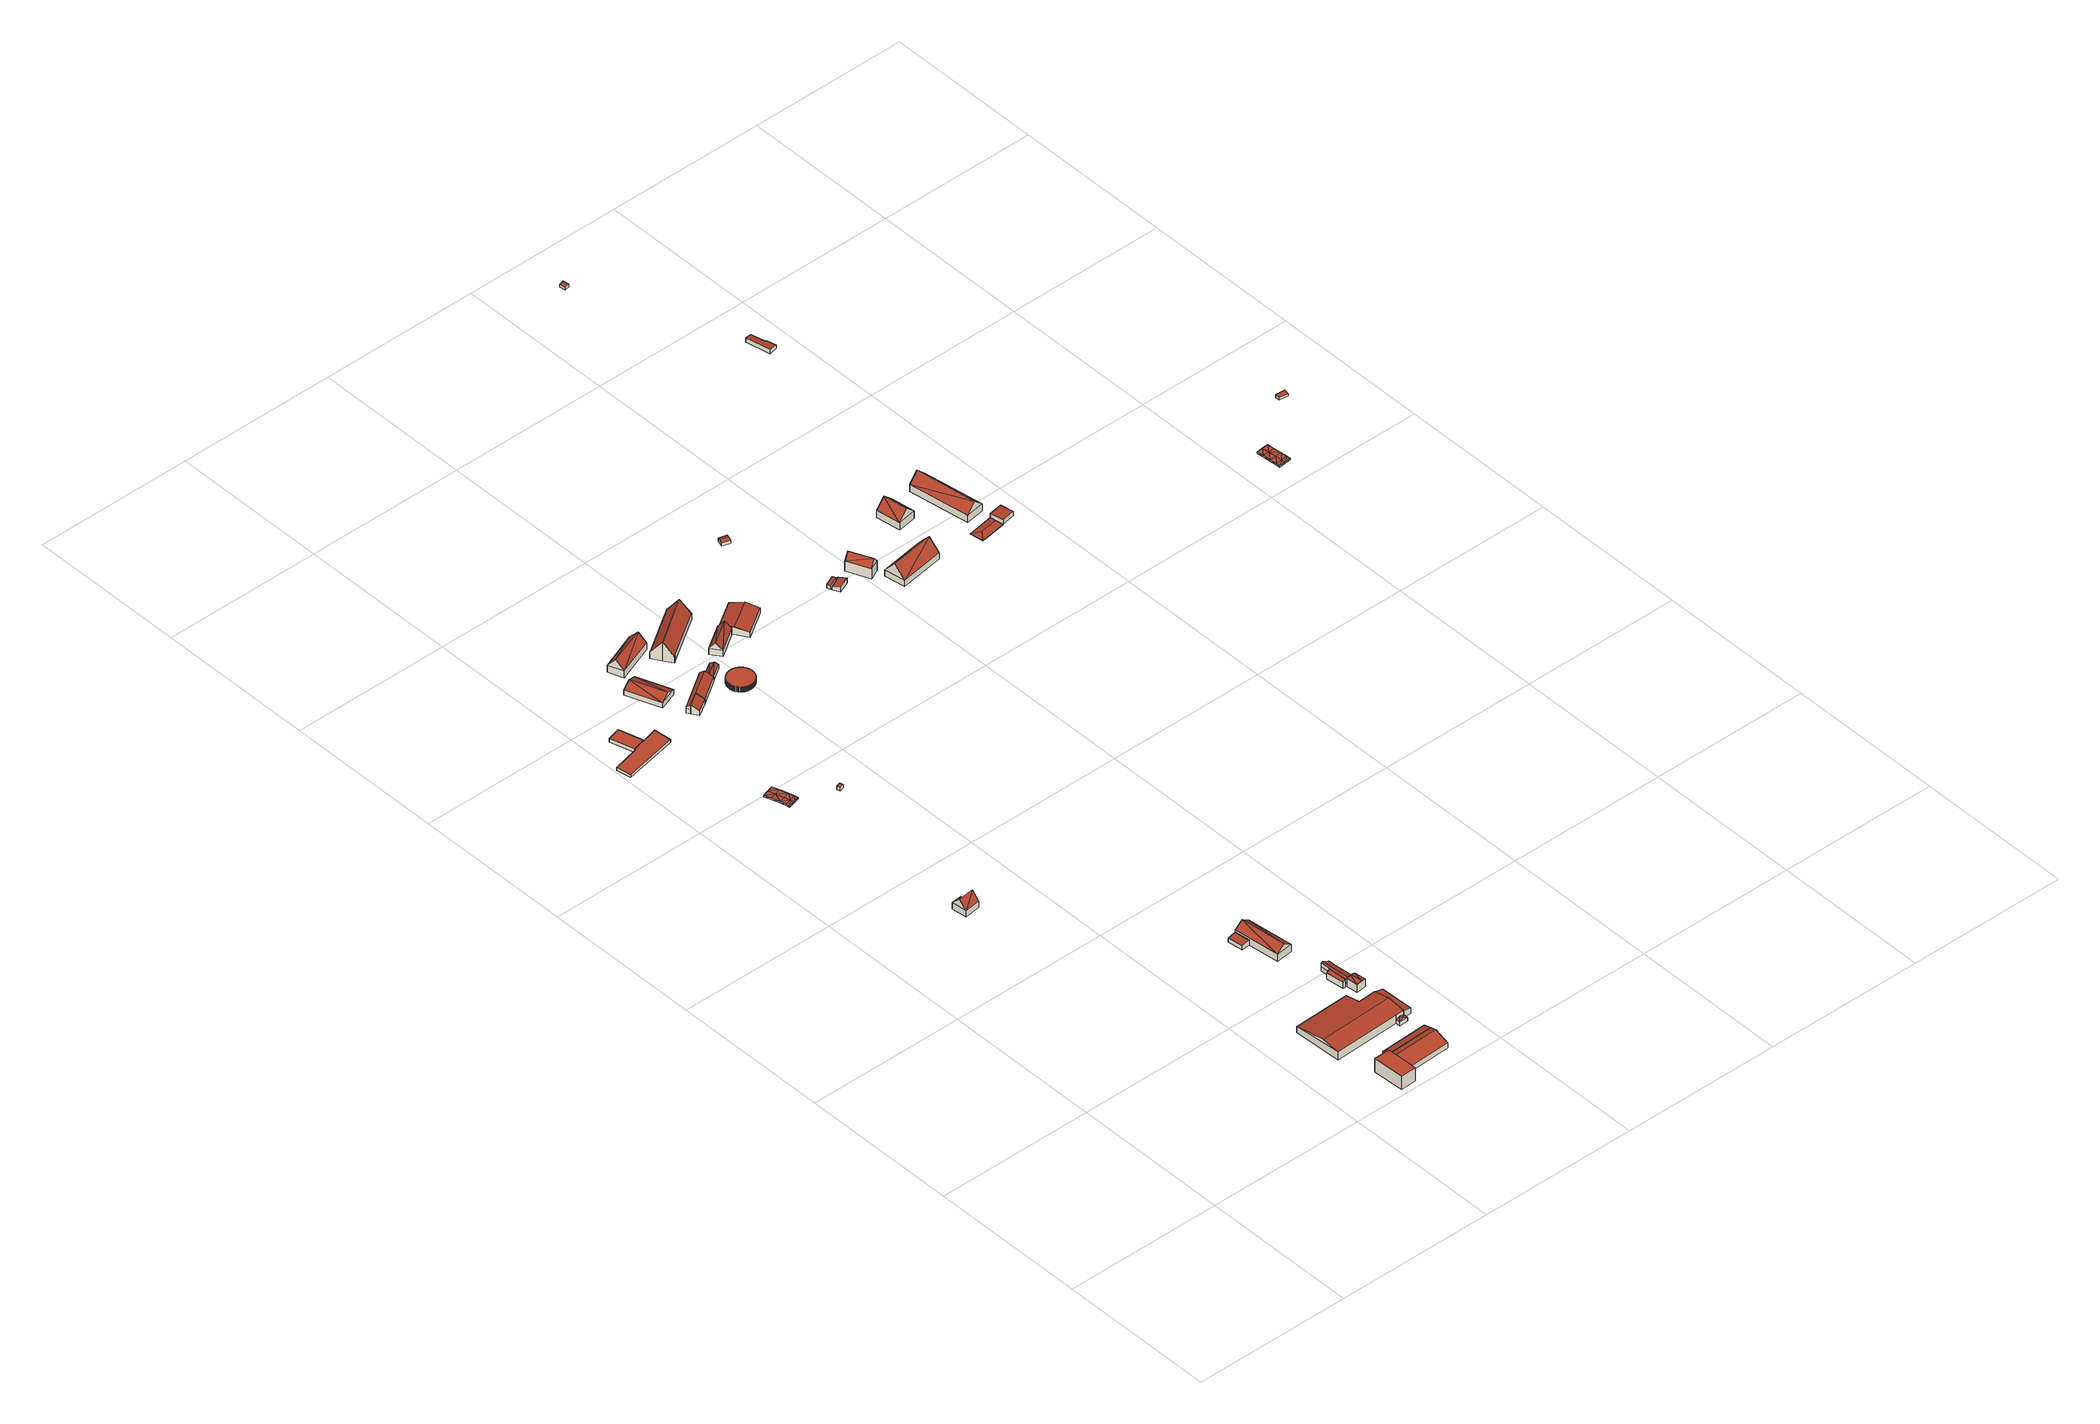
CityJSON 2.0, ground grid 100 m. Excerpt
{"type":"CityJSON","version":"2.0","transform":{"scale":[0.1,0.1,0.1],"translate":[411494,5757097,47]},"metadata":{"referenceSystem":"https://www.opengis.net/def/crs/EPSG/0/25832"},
"CityObjects":{
"building1":{"type":"Building","attributes":{"Gemeindeschluessel":"05515000","Geometrietyp2DReferenz":"3000","function":"31001_1000","roofType":"5000","measuredHeight":9.53},"address":[{"country":"Germany","locality":"Münster","thoroughfareNumber":"40","thoroughfareName":"Alter Mühlenweg"}],"geometry":[{"type":"Solid","lod":"2","boundaries":[[[[0,1,2,3]],[[4,5,1,0]],[[6,7,5,4]],[[8,9,7,6]],[[10,11,9,8]],[[3,2,11,10]],[[12,13,10]],[[12,10,8]],[[12,8,6]],[[6,4,12]],[[13,12,0]],[[0,3,13]],[[10,13,3]],[[0,12,4]],[[1,5,7,9,11,2]]]],"semantics":{"surfaces":[{"type":"WallSurface"},{"type":"RoofSurface"},{"type":"GroundSurface"}],"values":[[0,0,0,0,0,0,1,1,1,1,1,1,0,0,2]]}}]},
"building2":{"type":"Building","attributes":{"Gemeindeschluessel":"05515000","Geometrietyp2DReferenz":"3000","function":"51003_1201","roofType":"9999","measuredHeight":9},"geometry":[{"type":"Solid","lod":"2","boundaries":[[[[14,15,16,17,18]],[[16,19,20,17]],[[15,21,19,16]],[[14,22,21,15]],[[18,23,22,14]],[[17,20,23,18]],[[19,21,22,23,20]]]],"semantics":{"surfaces":[{"type":"RoofSurface"},{"type":"WallSurface"},{"type":"GroundSurface"}],"values":[[0,1,1,1,1,1,2]]}}]},
"building3":{"type":"Building","attributes":{"Gemeindeschluessel":"05515000","Geometrietyp2DReferenz":"3000","function":"51003_1201"},"children":["building3-1","building3-2"]},
"building3-1":{"type":"BuildingPart","attributes":{"roofType":"1000","measuredHeight":1.8},"parents":["building3"],"geometry":[{"type":"Solid","lod":"2","boundaries":[[[[24,25,26,27]],[[28,29,25,24]],[[30,31,29,28]],[[32,33,34,35]],[[36,37,33,32]],[[27,26,37,36]],[[32,35,30,28,24,27,36]],[[25,29,31,34,33,37,26]],[[31,30,35,34]]]],"semantics":{"surfaces":[{"type":"WallSurface"},{"type":"RoofSurface"},{"type":"GroundSurface"},{"type":"ClosureSurface"}],"values":[[0,0,0,0,0,0,1,2,3]]}}]},
"building3-2":{"type":"BuildingPart","attributes":{"roofType":"1000","measuredHeight":2.35},"parents":["building3"],"geometry":[{"type":"Solid","lod":"2","boundaries":[[[[38,39,31,30,40]],[[41,42,39,38]],[[43,35,34,42,41]],[[38,40,43,41]],[[31,39,42,34]],[[35,43,40,30]],[[31,34,35,30]]]],"semantics":{"surfaces":[{"type":"WallSurface"},{"type":"RoofSurface"},{"type":"GroundSurface"},{"type":"ClosureSurface"}],"values":[[0,0,0,1,2,0,3]]}}]},
"building4":{"type":"Building","attributes":{"Gemeindeschluessel":"05515000","Geometrietyp2DReferenz":"3000","function":"31001_2700","roofType":"3100","measuredHeight":7.14},"geometry":[{"type":"Solid","lod":"2","boundaries":[[[[44,45,46,47]],[[48,49,45,44]],[[50,51,49,48]],[[47,46,51,50]],[[44,52,48]],[[50,53,47]],[[47,53,52,44]],[[48,52,53,50]],[[45,49,51,46]]]],"semantics":{"surfaces":[{"type":"WallSurface"},{"type":"RoofSurface"},{"type":"GroundSurface"}],"values":[[0,0,0,0,0,0,1,1,2]]}}]},
"building5":{"type":"Building","attributes":{"Gemeindeschluessel":"05515000","Geometrietyp2DReferenz":"3000","function":"31001_2700","roofType":"5000","measuredHeight":7.37},"geometry":[{"type":"Solid","lod":"2","boundaries":[[[[54,55,56,57]],[[58,59,55,54]],[[60,61,59,58]],[[62,63,61,60]],[[64,65,63,62]],[[66,67,65,64]],[[57,56,67,66]],[[66,68,69,54,57]],[[64,62,60,58,69,68]],[[54,69,58]],[[64,68,66]],[[55,59,61,63,65,67,56]]]],"semantics":{"surfaces":[{"type":"WallSurface"},{"type":"RoofSurface"},{"type":"GroundSurface"}],"values":[[0,0,0,0,0,0,0,1,1,0,0,2]]}}]},
"building6":{"type":"Building","attributes":{"Gemeindeschluessel":"05515000","Geometrietyp2DReferenz":"3000","function":"51009_1610","roofType":"2100","measuredHeight":6.02},"geometry":[{"type":"Solid","lod":"2","boundaries":[[[[70,71,72,47]],[[73,74,71,70]],[[44,75,74,73]],[[47,72,75,44]],[[73,70,47,44]],[[71,74,75,72]]]],"semantics":{"surfaces":[{"type":"WallSurface"},{"type":"RoofSurface"},{"type":"GroundSurface"}],"values":[[0,0,0,0,1,2]]}}]},
"building7":{"type":"Building","attributes":{"Geometrietyp2DReferenz":"2000","Gemeindeschluessel":"05515000","function":"53001_1800","roofType":"9999","measuredHeight":1},"geometry":[{"type":"Solid","lod":"2","boundaries":[[[[76,77,78]],[[77,79,78]],[[80,81,76]],[[81,77,76]],[[82,83,80]],[[83,81,80]],[[84,85,82]],[[85,83,82]],[[86,87,84]],[[87,85,84]],[[88,89,86]],[[89,87,86]],[[90,91,88]],[[91,89,88]],[[92,93,90]],[[93,91,90]],[[94,95,92]],[[95,93,92]],[[96,97,94]],[[97,95,94]],[[98,99,96]],[[99,97,96]],[[78,79,98]],[[79,99,98]],[[100,79,81]],[[81,79,77]],[[101,100,83]],[[83,100,81]],[[102,101,83]],[[85,102,83]],[[89,102,85]],[[89,85,87]],[[97,99,100]],[[100,99,79]],[[95,97,100]],[[95,100,101]],[[93,95,102]],[[102,95,101]],[[91,93,102]],[[91,102,89]],[[103,80,78]],[[80,76,78]],[[104,82,103]],[[82,80,103]],[[105,82,104]],[[84,82,105]],[[88,84,105]],[[88,86,84]],[[96,103,98]],[[103,78,98]],[[94,103,96]],[[94,104,103]],[[92,105,94]],[[105,104,94]],[[90,105,92]],[[90,88,105]]]],"semantics":{"surfaces":[{"type":"WallSurface"},{"type":"GroundSurface"},{"type":"RoofSurface"}],"values":[[0,0,0,0,0,0,0,0,0,0,0,0,0,0,0,0,0,0,0,0,0,0,0,0,1,1,1,1,1,1,1,1,1,1,1,1,1,1,1,1,2,2,2,2,2,2,2,2,2,2,2,2,2,2,2,2]]}}]},
"building8":{"type":"Building","attributes":{"Gemeindeschluessel":"05515000","Geometrietyp2DReferenz":"3000","function":"31001_2700","roofType":"3100","measuredHeight":3.6},"geometry":[{"type":"Solid","lod":"2","boundaries":[[[[106,107,108,109]],[[110,111,107,106]],[[112,113,111,110]],[[109,108,113,112]],[[106,114,110]],[[112,115,109]],[[114,106,109]],[[109,115,114]],[[110,114,115]],[[115,112,110]],[[107,111,113,108]]]],"semantics":{"surfaces":[{"type":"WallSurface"},{"type":"RoofSurface"},{"type":"GroundSurface"}],"values":[[0,0,0,0,0,0,1,1,1,1,2]]}}]},
"building9":{"type":"Building","attributes":{"Gemeindeschluessel":"05515000","Geometrietyp2DReferenz":"3000","function":"51009_1610","roofType":"2100","measuredHeight":4.89},"geometry":[{"type":"Solid","lod":"2","boundaries":[[[[116,117,118,119]],[[120,121,117,116]],[[122,123,121,120]],[[119,118,123,122]],[[120,116,119,122]],[[117,121,123,118]]]],"semantics":{"surfaces":[{"type":"WallSurface"},{"type":"RoofSurface"},{"type":"GroundSurface"}],"values":[[0,0,0,0,1,2]]}}]},
"building10":{"type":"Building","attributes":{"Gemeindeschluessel":"05515000","Geometrietyp2DReferenz":"3000","function":"31001_2500","roofType":"1000","measuredHeight":2.4},"address":[{"country":"Germany","locality":"Münster","thoroughfareNumber":"37a","thoroughfareName":"Alter Mühlenweg"}],"geometry":[{"type":"Solid","lod":"2","boundaries":[[[[124,125,126,127]],[[128,129,125,124]],[[130,131,129,128]],[[127,126,131,130]],[[128,124,127,130]],[[125,129,131,126]]]],"semantics":{"surfaces":[{"type":"WallSurface"},{"type":"RoofSurface"},{"type":"GroundSurface"}],"values":[[0,0,0,0,1,2]]}}]},
"building11":{"type":"Building","attributes":{"Gemeindeschluessel":"05515000","Geometrietyp2DReferenz":"3000","function":"51009_1610","roofType":"2100","measuredHeight":3.45},"geometry":[{"type":"Solid","lod":"2","boundaries":[[[[132,133,134,135]],[[136,137,133,132]],[[138,139,137,136]],[[135,134,139,138]],[[136,132,135,138]],[[133,137,139,134]]]],"semantics":{"surfaces":[{"type":"WallSurface"},{"type":"RoofSurface"},{"type":"GroundSurface"}],"values":[[0,0,0,0,1,2]]}}]},
"building12":{"type":"Building","attributes":{"Gemeindeschluessel":"05515000","Geometrietyp2DReferenz":"3000","function":"31001_2700"},"children":["building12-1","building12-2","building12-3"]},
"building12-1":{"type":"BuildingPart","attributes":{"roofType":"3100","measuredHeight":5.74},"parents":["building12"],"geometry":[{"type":"Solid","lod":"2","boundaries":[[[[140,141,142,143]],[[144,145,146,147]],[[148,149,145,144]],[[150,151,149,148]],[[152,153,151,150]],[[154,155,152,156,157,158]],[[159,160,161,154,158,162,163]],[[163,162,144,147]],[[162,158,157,148,144]],[[164,161,143]],[[161,160,165,140,143]],[[157,156,150,148]],[[156,152,150]],[[141,146,145,149,151,153,142]],[[141,140,147,146]],[[153,152,143,142]],[[161,164,155,154]],[[164,143,152,155]],[[165,160,159]],[[165,159,163,147,140]]]],"semantics":{"surfaces":[{"type":"WallSurface"},{"type":"RoofSurface"},{"type":"GroundSurface"},{"type":"ClosureSurface"}],"values":[[0,0,0,0,0,1,1,0,0,0,0,0,0,2,3,3,0,3,0,3]]}}]},
"building12-2":{"type":"BuildingPart","attributes":{"roofType":"3100","measuredHeight":6.2},"parents":["building12"],"geometry":[{"type":"Solid","lod":"2","boundaries":[[[[164,143,142,166,167]],[[168,169,153,152,170]],[[167,166,169,168]],[[155,164,171,170]],[[168,172,167]],[[167,172,171]],[[171,164,167]],[[172,168,170]],[[170,171,172]],[[142,153,169,166]],[[155,170,152]],[[153,142,143,152]],[[143,164,155,152]]]],"semantics":{"surfaces":[{"type":"WallSurface"},{"type":"RoofSurface"},{"type":"GroundSurface"},{"type":"ClosureSurface"}],"values":[[0,0,0,0,0,1,1,1,1,2,0,3,3]]}}]},
"building12-3":{"type":"BuildingPart","attributes":{"roofType":"2100","measuredHeight":5.33},"parents":["building12"],"geometry":[{"type":"Solid","lod":"2","boundaries":[[[[173,174,141,140,165]],[[175,176,174,173]],[[163,147,146,176,175]],[[173,165,159,163,175]],[[141,174,176,146]],[[141,146,147,140]],[[140,147,163,159,165]]]],"semantics":{"surfaces":[{"type":"WallSurface"},{"type":"RoofSurface"},{"type":"GroundSurface"},{"type":"ClosureSurface"}],"values":[[0,0,0,1,2,3,3]]}}]},
"building13":{"type":"Building","attributes":{"Gemeindeschluessel":"05515000","Geometrietyp2DReferenz":"3000","function":"31001_1000","roofType":"3100","measuredHeight":8.59},"address":[{"country":"Germany","locality":"Münster","thoroughfareNumber":"41","thoroughfareName":"Alter Mühlenweg"}],"geometry":[{"type":"Solid","lod":"2","boundaries":[[[[177,178,179,180]],[[181,182,178,177]],[[183,184,182,181]],[[180,179,184,183]],[[177,185,181]],[[183,186,180]],[[180,186,185]],[[185,177,180]],[[186,183,181]],[[181,185,186]],[[178,182,184,179]]]],"semantics":{"surfaces":[{"type":"WallSurface"},{"type":"RoofSurface"},{"type":"GroundSurface"}],"values":[[0,0,0,0,0,0,1,1,1,1,2]]}}]},
"building14":{"type":"Building","attributes":{"Gemeindeschluessel":"05515000","Geometrietyp2DReferenz":"3000","function":"31001_2700","roofType":"3100","measuredHeight":6.11},"geometry":[{"type":"Solid","lod":"2","boundaries":[[[[187,188,189,190]],[[191,192,188,187]],[[193,194,192,191]],[[190,189,194,193]],[[187,195,191]],[[193,196,190]],[[190,196,195]],[[195,187,190]],[[196,193,191]],[[191,195,196]],[[188,192,194,189]]]],"semantics":{"surfaces":[{"type":"WallSurface"},{"type":"RoofSurface"},{"type":"GroundSurface"}],"values":[[0,0,0,0,0,0,1,1,1,1,2]]}}]},
"building15":{"type":"Building","attributes":{"Gemeindeschluessel":"05515000","Geometrietyp2DReferenz":"3000","function":"31001_2700","roofType":"2100","measuredHeight":5.94},"geometry":[{"type":"Solid","lod":"2","boundaries":[[[[197,198,199,200]],[[201,202,198,197]],[[203,204,202,201]],[[200,199,204,203]],[[201,197,200,203]],[[198,202,204,199]]]],"semantics":{"surfaces":[{"type":"WallSurface"},{"type":"RoofSurface"},{"type":"GroundSurface"}],"values":[[0,0,0,0,1,2]]}}]},
"building16":{"type":"Building","attributes":{"Gemeindeschluessel":"05515000","Geometrietyp2DReferenz":"3000","function":"51009_1610","roofType":"5000","measuredHeight":5.81},"geometry":[{"type":"Solid","lod":"2","boundaries":[[[[205,206,207,208]],[[209,210,206,205]],[[197,198,210,209]],[[211,199,198,197]],[[212,204,199,211]],[[213,214,204,212]],[[208,207,214,213]],[[215,216,197,209]],[[217,218,219,220,216,215,221]],[[216,220,211,197]],[[220,219,212,211]],[[219,218,213,212]],[[217,221,205,208]],[[221,215,209,205]],[[218,217,208,213]],[[206,210,198,199,204,214,207]]]],"semantics":{"surfaces":[{"type":"WallSurface"},{"type":"RoofSurface"},{"type":"GroundSurface"}],"values":[[0,0,0,0,0,0,0,1,1,0,0,0,0,0,0,2]]}}]},
"building17":{"type":"Building","attributes":{"Gemeindeschluessel":"05515000","Geometrietyp2DReferenz":"3000","function":"31001_2700","roofType":"3100","measuredHeight":10.07},"geometry":[{"type":"Solid","lod":"2","boundaries":[[[[222,223,224,225]],[[226,227,223,222]],[[228,229,227,226]],[[225,224,229,228]],[[222,230,226]],[[228,231,225]],[[231,230,222]],[[222,225,231]],[[230,231,228]],[[228,226,230]],[[223,227,229,224]]]],"semantics":{"surfaces":[{"type":"WallSurface"},{"type":"RoofSurface"},{"type":"GroundSurface"}],"values":[[0,0,0,0,0,0,1,1,1,1,2]]}}]},
"building18":{"type":"Building","attributes":{"Gemeindeschluessel":"05515000","Geometrietyp2DReferenz":"3000","function":"31001_2700","roofType":"3100","measuredHeight":3.99},"geometry":[{"type":"Solid","lod":"2","boundaries":[[[[232,233,234,235]],[[236,237,233,232]],[[238,239,237,236]],[[235,234,239,238]],[[232,240,236]],[[238,241,235]],[[241,240,232]],[[232,235,241]],[[238,236,240]],[[240,241,238]],[[233,237,239,234]]]],"semantics":{"surfaces":[{"type":"WallSurface"},{"type":"RoofSurface"},{"type":"GroundSurface"}],"values":[[0,0,0,0,0,0,1,1,1,1,2]]}}]},
"building19":{"type":"Building","attributes":{"Gemeindeschluessel":"05515000","Geometrietyp2DReferenz":"3000","function":"51003_1201","roofType":"1000","measuredHeight":3.35},"geometry":[{"type":"Solid","lod":"2","boundaries":[[[[242,243,244,245]],[[246,247,243,242]],[[248,249,247,246]],[[250,251,249,248]],[[252,253,251,250]],[[254,255,253,252]],[[256,257,255,254]],[[258,259,257,256]],[[260,261,259,258]],[[262,263,261,260]],[[264,265,263,262]],[[266,267,265,264]],[[268,269,267,266]],[[270,271,269,268]],[[272,273,271,270]],[[274,275,273,272]],[[276,277,275,274]],[[278,279,277,276]],[[280,281,279,278]],[[282,283,281,280]],[[284,285,283,282]],[[286,287,285,284]],[[288,289,287,286]],[[290,291,289,288]],[[292,293,291,290]],[[294,295,293,292]],[[296,297,295,294]],[[298,299,297,296]],[[300,301,299,298]],[[302,303,301,300]],[[304,305,303,302]],[[306,307,305,304]],[[308,309,307,306]],[[310,311,309,308]],[[312,313,311,310]],[[314,315,313,312]],[[316,317,315,314]],[[318,319,317,316]],[[320,321,319,318]],[[322,323,321,320]],[[324,325,323,322]],[[326,327,325,324]],[[328,329,327,326]],[[330,331,329,328]],[[332,333,331,330]],[[334,335,333,332]],[[336,337,335,334]],[[338,339,337,336]],[[340,341,339,338]],[[342,343,341,340]],[[344,345,343,342]],[[346,347,345,344]],[[348,349,347,346]],[[350,351,349,348]],[[352,353,351,350]],[[354,355,353,352]],[[356,357,355,354]],[[358,359,357,356]],[[360,361,359,358]],[[362,363,361,360]],[[364,365,363,362]],[[366,367,365,364]],[[368,369,367,366]],[[370,371,369,368]],[[372,373,371,370]],[[374,375,373,372]],[[376,377,375,374]],[[378,379,377,376]],[[380,381,379,378]],[[382,383,381,380]],[[384,385,383,382]],[[386,387,385,384]],[[388,389,387,386]],[[390,391,389,388]],[[392,393,391,390]],[[394,395,393,392]],[[396,397,395,394]],[[398,399,397,396]],[[400,401,399,398]],[[402,403,401,400]],[[404,405,403,402]],[[406,407,405,404]],[[408,409,407,406]],[[410,411,409,408]],[[412,413,411,410]],[[414,415,413,412]],[[416,417,415,414]],[[418,419,417,416]],[[420,421,419,418]],[[245,244,421,420]],[[418,416,414,412,410,408,406,404,402,400,398,396,394,392,390,388,386,384,382,380,378,376,374,372,370,368,366,364,362,360,358,356,354,352,350,348,346,344,342,340,338,336,334,332,330,328,326,324,322,320,318,316,314,312,310,308,306,304,302,300,298,296,294,292,290,288,286,284,282,280,278,276,274,272,270,268,266,264,262,260,258,256,254,252,250,248,246,242,245,420]],[[243,247,249,251,253,255,257,259,261,263,265,267,269,271,273,275,277,279,281,283,285,287,289,291,293,295,297,299,301,303,305,307,309,311,313,315,317,319,321,323,325,327,329,331,333,335,337,339,341,343,345,347,349,351,353,355,357,359,361,363,365,367,369,371,373,375,377,379,381,383,385,387,389,391,393,395,397,399,401,403,405,407,409,411,413,415,417,419,421,244]]]],"semantics":{"surfaces":[{"type":"WallSurface"},{"type":"RoofSurface"},{"type":"GroundSurface"}],"values":[[0,0,0,0,0,0,0,0,0,0,0,0,0,0,0,0,0,0,0,0,0,0,0,0,0,0,0,0,0,0,0,0,0,0,0,0,0,0,0,0,0,0,0,0,0,0,0,0,0,0,0,0,0,0,0,0,0,0,0,0,0,0,0,0,0,0,0,0,0,0,0,0,0,0,0,0,0,0,0,0,0,0,0,0,0,0,0,0,0,0,1,2]]}}]},
"building20":{"type":"Building","attributes":{"name":"Haus Vehoff","Gemeindeschluessel":"05515000","Geometrietyp2DReferenz":"3000","function":"31001_1100","roofType":"5000","measuredHeight":12.66},"address":[{"country":"Germany","locality":"Münster","thoroughfareNumber":"72","thoroughfareName":"Kasewinkel"}],"geometry":[{"type":"Solid","lod":"2","boundaries":[[[[422,423,424,425]],[[426,427,423,422]],[[428,429,427,426]],[[430,431,429,428]],[[432,433,431,430]],[[434,435,433,432]],[[436,437,435,434]],[[438,439,437,436]],[[440,441,439,438]],[[425,424,441,440]],[[434,432,430,428,426,436]],[[422,425,440,438,436,426]],[[423,427,429,431,433,435,437,439,441,424]]]],"semantics":{"surfaces":[{"type":"WallSurface"},{"type":"RoofSurface"},{"type":"GroundSurface"}],"values":[[0,0,0,0,0,0,0,0,0,0,1,1,2]]}}]},
"building21":{"type":"Building","attributes":{"Gemeindeschluessel":"05515000","Geometrietyp2DReferenz":"3000","function":"31001_2700","roofType":"3100","measuredHeight":8.5},"geometry":[{"type":"Solid","lod":"2","boundaries":[[[[442,443,444,445]],[[446,447,443,442]],[[448,449,447,446]],[[450,451,449,448]],[[452,453,451,450]],[[445,444,453,452]],[[445,452,454,442]],[[455,442,454]],[[456,448,455,454]],[[448,446,455]],[[456,454,452,450]],[[456,450,448]],[[455,446,442]],[[443,447,449,451,453,444]]]],"semantics":{"surfaces":[{"type":"WallSurface"},{"type":"RoofSurface"},{"type":"GroundSurface"}],"values":[[0,0,0,0,0,0,1,1,1,1,0,0,0,2]]}}]},
"building22":{"type":"Building","attributes":{"Gemeindeschluessel":"05515000","Geometrietyp2DReferenz":"3000","function":"31001_2700","roofType":"5000","measuredHeight":5.62},"geometry":[{"type":"Solid","lod":"2","boundaries":[[[[457,458,459,460]],[[461,462,458,457]],[[463,464,462,461]],[[465,466,464,463]],[[467,468,466,465]],[[460,459,468,467]],[[465,469,470,457,460,467]],[[461,470,469,463]],[[457,470,461]],[[463,469,465]],[[458,462,464,466,468,459]]]],"semantics":{"surfaces":[{"type":"WallSurface"},{"type":"RoofSurface"},{"type":"GroundSurface"}],"values":[[0,0,0,0,0,0,1,1,0,0,2]]}}]},
"building23":{"type":"Building","attributes":{"Gemeindeschluessel":"05515000","Geometrietyp2DReferenz":"3000","function":"31001_1310","roofType":"3100","measuredHeight":2.67},"geometry":[{"type":"Solid","lod":"2","boundaries":[[[[471,472,473,474]],[[475,476,472,471]],[[477,478,476,475]],[[474,473,478,477]],[[471,479,475]],[[477,480,474]],[[474,480,479,471]],[[475,479,480,477]],[[472,476,478,473]]]],"semantics":{"surfaces":[{"type":"WallSurface"},{"type":"RoofSurface"},{"type":"GroundSurface"}],"values":[[0,0,0,0,0,0,1,1,2]]}}]},
"building24":{"type":"Building","attributes":{"Gemeindeschluessel":"05515000","Geometrietyp2DReferenz":"3000","function":"31001_2700","roofType":"2100","measuredHeight":2.57},"geometry":[{"type":"Solid","lod":"2","boundaries":[[[[481,482,483,484]],[[485,486,482,481]],[[487,488,486,485]],[[484,483,488,487]],[[485,481,484,487]],[[482,486,488,483]]]],"semantics":{"surfaces":[{"type":"WallSurface"},{"type":"RoofSurface"},{"type":"GroundSurface"}],"values":[[0,0,0,0,1,2]]}}]},
"building25":{"type":"Building","attributes":{"Gemeindeschluessel":"05515000","Geometrietyp2DReferenz":"3000","function":"31001_2700","roofType":"2100","measuredHeight":3.47},"geometry":[{"type":"Solid","lod":"2","boundaries":[[[[489,490,491,492]],[[493,494,490,489]],[[495,496,494,493]],[[492,491,496,495]],[[493,489,492,495]],[[490,494,496,491]]]],"semantics":{"surfaces":[{"type":"WallSurface"},{"type":"RoofSurface"},{"type":"GroundSurface"}],"values":[[0,0,0,0,1,2]]}}]},
"building26":{"type":"Building","attributes":{"Gemeindeschluessel":"05515000","Geometrietyp2DReferenz":"3000","function":"31001_2700","roofType":"3100","measuredHeight":10.89},"address":[{"country":"Germany","locality":"Münster","thoroughfareNumber":"78a","thoroughfareName":"Kasewinkel"}],"geometry":[{"type":"Solid","lod":"2","boundaries":[[[[497,498,499,500]],[[501,502,498,497]],[[503,504,502,501]],[[500,499,504,503]],[[497,505,501]],[[503,506,500]],[[506,505,497]],[[497,500,506]],[[503,501,505]],[[505,506,503]],[[498,502,504,499]]]],"semantics":{"surfaces":[{"type":"WallSurface"},{"type":"RoofSurface"},{"type":"GroundSurface"}],"values":[[0,0,0,0,0,0,1,1,1,1,2]]}}]},
"building27":{"type":"Building","attributes":{"Gemeindeschluessel":"05515000","Geometrietyp2DReferenz":"3000","function":"31001_1000","roofType":"3100","measuredHeight":11.7},"address":[{"country":"Germany","locality":"Münster","thoroughfareNumber":"78","thoroughfareName":"Kasewinkel"}],"geometry":[{"type":"Solid","lod":"2","boundaries":[[[[507,508,509,510]],[[511,512,508,507]],[[513,514,512,511]],[[510,509,514,513]],[[507,515,511]],[[513,516,510]],[[516,515,507]],[[507,510,516]],[[515,516,513]],[[513,511,515]],[[508,512,514,509]]]],"semantics":{"surfaces":[{"type":"WallSurface"},{"type":"RoofSurface"},{"type":"GroundSurface"}],"values":[[0,0,0,0,0,0,1,1,1,1,2]]}}]},
"building28":{"type":"Building","attributes":{"Gemeindeschluessel":"05515000","Geometrietyp2DReferenz":"3000","function":"31001_2700","roofType":"3100","measuredHeight":10.83},"geometry":[{"type":"Solid","lod":"2","boundaries":[[[[517,518,519,520]],[[521,522,518,517]],[[523,524,522,521]],[[520,519,524,523]],[[517,525,521]],[[523,526,520]],[[520,526,525]],[[525,517,520]],[[526,523,521]],[[521,525,526]],[[518,522,524,519]]]],"semantics":{"surfaces":[{"type":"WallSurface"},{"type":"RoofSurface"},{"type":"GroundSurface"}],"values":[[0,0,0,0,0,0,1,1,1,1,2]]}}]},
"building29":{"type":"Building","attributes":{"Gemeindeschluessel":"05515000","Geometrietyp2DReferenz":"3000","function":"31001_2700","roofType":"5000","measuredHeight":1.33},"geometry":[{"type":"Solid","lod":"2","boundaries":[[[[527,528,529,530]],[[531,532,528,527]],[[533,534,532,531]],[[530,529,534,533]],[[535,533,531,536]],[[531,527,536]],[[536,527,530,535]],[[530,533,535]],[[528,532,534,529]]]],"semantics":{"surfaces":[{"type":"WallSurface"},{"type":"RoofSurface"},{"type":"GroundSurface"}],"values":[[0,0,0,0,1,1,1,1,2]]}}]},
"building30":{"type":"Building","attributes":{"Gemeindeschluessel":"05515000","Geometrietyp2DReferenz":"3000","function":"31001_2700","roofType":"3100","measuredHeight":10.7},"geometry":[{"type":"Solid","lod":"2","boundaries":[[[[537,538,539,540]],[[541,542,538,537]],[[543,544,542,541]],[[540,539,544,543]],[[537,545,541]],[[543,546,540]],[[546,545,537]],[[537,540,546]],[[543,541,545]],[[545,546,543]],[[538,542,544,539]]]],"semantics":{"surfaces":[{"type":"WallSurface"},{"type":"RoofSurface"},{"type":"GroundSurface"}],"values":[[0,0,0,0,0,0,1,1,1,1,2]]}}]},
"building31":{"type":"Building","attributes":{"Gemeindeschluessel":"05515000","Geometrietyp2DReferenz":"3000","function":"31001_2700","roofType":"2100","measuredHeight":2.98},"geometry":[{"type":"Solid","lod":"2","boundaries":[[[[547,548,549,550]],[[551,552,548,547]],[[553,554,552,551]],[[550,549,554,553]],[[551,547,550,553]],[[548,552,554,549]]]],"semantics":{"surfaces":[{"type":"WallSurface"},{"type":"RoofSurface"},{"type":"GroundSurface"}],"values":[[0,0,0,0,1,2]]}}]},
"building32":{"type":"Building","attributes":{"Gemeindeschluessel":"05515000","Geometrietyp2DReferenz":"3000","function":"31001_2700","roofType":"2100","measuredHeight":1.97},"geometry":[{"type":"Solid","lod":"2","boundaries":[[[[555,556,557,558]],[[559,560,556,555]],[[561,562,560,559]],[[558,557,562,561]],[[559,555,558,561]],[[556,560,562,557]]]],"semantics":{"surfaces":[{"type":"WallSurface"},{"type":"RoofSurface"},{"type":"GroundSurface"}],"values":[[0,0,0,0,1,2]]}}]},
"building33":{"type":"Building","attributes":{"Gemeindeschluessel":"05515000","Geometrietyp2DReferenz":"3000","function":"31001_2700","roofType":"2100","measuredHeight":2.89},"geometry":[{"type":"Solid","lod":"2","boundaries":[[[[563,564,565,566]],[[567,568,564,563]],[[569,570,568,567]],[[571,572,570,569]],[[573,574,572,571]],[[566,565,574,573]],[[571,569,567,563,566,573]],[[564,568,570,572,574,565]]]],"semantics":{"surfaces":[{"type":"WallSurface"},{"type":"RoofSurface"},{"type":"GroundSurface"}],"values":[[0,0,0,0,0,0,1,2]]}}]},
"building34":{"type":"Building","attributes":{"Geometrietyp2DReferenz":"2000","Gemeindeschluessel":"05515000","function":"53001_1800","roofType":"9999","measuredHeight":1},"geometry":[{"type":"Solid","lod":"2","boundaries":[[[[575,576,577]],[[576,578,577]],[[579,580,575]],[[580,576,575]],[[581,582,579]],[[582,580,579]],[[583,584,581]],[[584,582,581]],[[585,586,583]],[[586,584,583]],[[587,588,585]],[[588,586,585]],[[589,590,587]],[[590,588,587]],[[591,592,589]],[[592,590,589]],[[593,594,591]],[[594,592,591]],[[595,596,593]],[[596,594,593]],[[597,598,595]],[[598,596,595]],[[599,600,597]],[[600,598,597]],[[577,578,599]],[[578,600,599]],[[601,578,576]],[[601,576,580]],[[602,601,582]],[[582,601,580]],[[603,602,582]],[[603,582,584]],[[588,603,584]],[[588,584,586]],[[598,600,578]],[[598,578,601]],[[596,598,601]],[[596,601,602]],[[602,594,596]],[[594,602,592]],[[592,602,603]],[[590,592,603]],[[590,603,588]],[[604,575,577]],[[604,579,575]],[[605,581,604]],[[581,579,604]],[[606,581,605]],[[606,583,581]],[[587,583,606]],[[587,585,583]],[[597,577,599]],[[597,604,577]],[[595,604,597]],[[595,605,604]],[[605,595,593]],[[593,591,605]],[[591,606,605]],[[589,606,591]],[[589,587,606]]]],"semantics":{"surfaces":[{"type":"WallSurface"},{"type":"GroundSurface"},{"type":"RoofSurface"}],"values":[[0,0,0,0,0,0,0,0,0,0,0,0,0,0,0,0,0,0,0,0,0,0,0,0,0,0,1,1,1,1,1,1,1,1,1,1,1,1,1,1,1,1,1,2,2,2,2,2,2,2,2,2,2,2,2,2,2,2,2,2]]}}]},
"building35":{"type":"Building","attributes":{"Gemeindeschluessel":"05515000","Geometrietyp2DReferenz":"3000","function":"31001_2700","roofType":"2100","measuredHeight":2.11},"geometry":[{"type":"Solid","lod":"2","boundaries":[[[[607,608,609,610]],[[611,612,608,607]],[[613,614,612,611]],[[610,609,614,613]],[[611,607,610,613]],[[608,612,614,609]]]],"semantics":{"surfaces":[{"type":"WallSurface"},{"type":"RoofSurface"},{"type":"GroundSurface"}],"values":[[0,0,0,0,1,2]]}}]}
},
"vertices":[
[554,2546,89],[554,2546,47],[652,2557,47],[652,2557,89],[543,2643,89],[543,2643,47],[610,2650,89],[610,2650,47],[612,2639,89],[612,2639,47],[643,2642,89],[643,2642,47],[549,2590,142],[647,2601,142],
[1411,9,139],[1409,77,139],[1404,206,139],[1303,204,139],[1311,4,139],[1404,206,49],[1303,204,49],[1409,77,49],[1411,9,49],[1311,4,49],
[6,4651,42],[6,4651,24],[20,4560,24],[20,4560,42],[171,4692,42],[171,4692,24],[170,4696,42],[170,4696,24],[353,4743,42],[353,4743,24],[252,4717,24],[252,4717,42],[363,4630,42],[363,4630,24],
[128,4845,47],[128,4845,24],[170,4696,47],[211,4867,47],[211,4867,24],[252,4717,47],
[1706,218,112],[1706,218,50],[1404,206,50],[1404,206,112],[1711,89,86],[1711,89,50],[1409,77,86],[1409,77,50],[1708,179,122],[1405,167,122],
[1224,399,106],[1224,399,51],[1641,416,51],[1641,416,106],[1211,707,90],[1211,707,51],[1570,721,90],[1570,721,51],[1574,626,106],[1574,626,51],[1688,631,106],[1688,631,51],[1697,418,106],[1697,418,51],[1692,526,125],[1219,507,125],
[1402,253,99],[1402,253,52],[1404,206,52],[1704,265,99],[1704,265,52],[1706,218,52],
[520,4017,20],[520,4017,10],[482,4006,20],[482,4006,10],[533,3974,20],[533,3974,10],[548,3922,21],[548,3922,11],[558,3886,21],[558,3886,11],[564,3862,21],[564,3862,11],[526,3851,21],[526,3851,11],[487,3841,21],[487,3841,11],[481,3864,21],[481,3864,11],[471,3900,21],[471,3900,11],[456,3952,20],[456,3952,10],[443,3995,20],[443,3995,10],[494,3963,10],[509,3911,11],[519,3875,11],[494,3963,20],[509,3911,21],[519,3875,21],
[1698,387,79],[1698,387,53],[1697,418,53],[1697,418,79],[1642,385,79],[1642,385,53],[1641,416,79],[1641,416,53],[1670,386,89],[1669,417,89],
[1697,418,103],[1697,418,54],[1751,420,54],[1751,420,92],[1688,631,103],[1688,631,54],[1743,632,92],[1743,632,54],
[746,3738,64],[746,3738,40],[773,3743,40],[773,3743,64],[742,3759,64],[742,3759,40],[768,3765,64],[768,3765,40],
[1436,1380,84],[1436,1380,56],[1488,1386,56],[1488,1386,91],[1425,1476,83],[1425,1476,56],[1477,1482,91],[1477,1482,56],
[1642,804,79],[1642,804,54],[1647,805,54],[1647,805,79],[1631,985,79],[1631,985,54],[1635,922,54],[1635,922,79],[1692,992,79],[1692,992,54],[1697,932,79],[1697,932,54],[1710,810,79],[1710,810,54],[1658,806,111],[1665,806,107],[1697,932,81],[1692,992,81],[1644,986,111],[1635,913,107],[1642,804,106],[1647,805,108],[1631,985,107],[1635,922,107],[1647,805,107],[1642,804,104],
[1655,730,54],[1655,730,107],[1718,737,107],[1718,737,54],[1710,810,107],[1679,807,116],[1687,733,116],
[1623,802,94],[1623,802,54],[1610,919,94],[1610,919,54],
[1477,1482,105],[1477,1482,57],[1511,1189,57],[1511,1189,105],[1584,1494,105],[1584,1494,57],[1618,1201,105],[1618,1201,57],[1531,1488,143],[1564,1195,143],
[427,5064,68],[427,5064,35],[508,4851,35],[508,4851,68],[540,5107,68],[540,5107,35],[622,4894,68],[622,4894,35],[484,5085,96],[565,4873,96],
[703,4740,57],[703,4740,26],[675,4783,26],[675,4783,85],[618,4685,57],[618,4685,26],[591,4728,85],[591,4728,26],
[827,4882,57],[827,4882,26],[814,4904,26],[814,4904,57],[854,4839,57],[854,4839,26],[675,4783,57],[591,4728,57],[577,4748,57],[577,4748,26],[828,4881,84],[676,4781,84],[814,4904,69],[577,4748,69],[591,4728,83],[675,4783,83],[827,4882,84],
[516,5160,86],[516,5160,40],[754,5250,40],[754,5250,86],[481,5253,86],[481,5253,40],[718,5344,86],[718,5344,40],[498,5207,141],[736,5297,141],
[911,4936,58],[911,4936,29],[827,4882,29],[827,4882,58],[939,4894,58],[939,4894,29],[854,4839,58],[854,4839,29],[925,4915,69],[841,4861,69],
[1033,4722,57],[1033,4722,23],[1035,4728,23],[1035,4728,57],[1031,4715,57],[1031,4715,23],[1028,4708,57],[1028,4708,23],[1025,4702,57],[1025,4702,23],[1021,4696,57],[1021,4696,23],[1016,4691,57],[1016,4691,23],[1012,4686,57],[1012,4686,23],[1006,4681,57],[1006,4681,23],[1001,4677,57],[1001,4677,23],[996,4674,57],[996,4674,23],[990,4671,57],[990,4671,23],[984,4669,57],[984,4669,23],[979,4667,57],[979,4667,23],[973,4666,57],[973,4666,23],[968,4665,57],[968,4665,23],[962,4664,57],[962,4664,23],[957,4664,57],[957,4664,23],[952,4664,57],[952,4664,23],[948,4664,57],[948,4664,23],[943,4665,57],[943,4665,23],[939,4666,57],[939,4666,23],[935,4667,57],[935,4667,23],[931,4668,57],[931,4668,23],[928,4669,57],[928,4669,23],[925,4670,57],[925,4670,23],[923,4671,57],[923,4671,23],[920,4673,57],[920,4673,23],[916,4675,57],[916,4675,23],[913,4677,57],[913,4677,23],[909,4680,57],[909,4680,23],[905,4682,57],[905,4682,23],[902,4685,57],[902,4685,23],[898,4689,57],[898,4689,23],[895,4693,57],[895,4693,23],[892,4697,57],[892,4697,23],[889,4702,57],[889,4702,23],[886,4707,57],[886,4707,23],[883,4712,57],[883,4712,23],[881,4718,57],[881,4718,23],[879,4724,57],[879,4724,23],[878,4730,57],[878,4730,23],[877,4737,57],[877,4737,23],[877,4743,57],[877,4743,23],[877,4750,57],[877,4750,23],[878,4757,57],[878,4757,23],[879,4764,57],[879,4764,23],[881,4771,57],[881,4771,23],[884,4778,57],[884,4778,23],[887,4784,57],[887,4784,23],[891,4790,57],[891,4790,23],[895,4795,57],[895,4795,23],[900,4801,57],[900,4801,23],[905,4805,57],[905,4805,23],[911,4809,57],[911,4809,23],[916,4813,57],[916,4813,23],[922,4816,57],[922,4816,23],[927,4818,57],[927,4818,23],[933,4820,57],[933,4820,23],[939,4822,57],[939,4822,23],[944,4823,57],[944,4823,23],[949,4824,57],[949,4824,23],[955,4824,57],[955,4824,23],[959,4824,57],[959,4824,23],[964,4823,57],[964,4823,23],[969,4823,57],[969,4823,23],[973,4822,57],[973,4822,23],[977,4821,57],[977,4821,23],[981,4820,57],[981,4820,23],[985,4819,57],[985,4819,23],[988,4817,57],[988,4817,23],[991,4816,57],[991,4816,23],[995,4814,57],[995,4814,23],[998,4812,57],[998,4812,23],[1002,4810,57],[1002,4810,23],[1005,4807,57],[1005,4807,23],[1009,4804,57],[1009,4804,23],[1012,4801,57],[1012,4801,23],[1016,4798,57],[1016,4798,23],[1019,4794,57],[1019,4794,23],[1022,4789,57],[1022,4789,23],[1025,4785,57],[1025,4785,23],[1028,4780,57],[1028,4780,23],[1031,4774,57],[1031,4774,23],[1033,4768,57],[1033,4768,23],[1034,4762,57],[1034,4762,23],[1036,4756,57],[1036,4756,23],[1036,4749,57],[1036,4749,23],[1037,4742,57],[1037,4742,23],[1036,4735,57],[1036,4735,23],
[792,5073,81],[792,5073,40],[796,5076,40],[796,5076,81],[755,5128,166],[755,5128,40],[717,5185,81],[717,5185,40],[721,5188,81],[721,5188,40],[722,5187,82],[722,5187,40],[1013,5380,82],[1013,5380,40],[1050,5325,166],[1050,5325,40],[1087,5270,81],[1087,5270,40],[796,5077,83],[796,5077,40],
[1013,4944,78],[1013,4944,37],[1164,5043,37],[1164,5043,78],[971,5008,78],[971,5008,37],[1124,5108,78],[1124,5108,37],[1126,5104,78],[1126,5104,37],[1166,5045,78],[1166,5045,37],[1145,5076,122],[992,4976,122],[1126,5104,84],
[1294,5212,75],[1294,5212,42],[1126,5104,42],[1126,5104,75],[1386,5069,75],[1386,5069,42],[1218,4960,75],[1218,4960,42],[1164,5043,95],[1164,5043,42],[1166,5045,95],[1166,5045,42],[1171,5032,98],[1340,5140,98],
[1648,5617,75],[1648,5617,54],[1599,5633,54],[1599,5633,75],[1635,5574,75],[1635,5574,54],[1585,5590,75],[1585,5590,54],[1642,5596,81],[1592,5611,81],
[1848,4993,67],[1848,4993,44],[1838,5013,44],[1838,5013,70],[1784,4962,67],[1784,4962,44],[1774,4983,70],[1774,4983,44],
[1881,4944,77],[1881,4944,43],[1861,4990,43],[1861,4990,66],[1808,4911,77],[1808,4911,43],[1787,4956,66],[1787,4956,43],
[1941,5027,105],[1941,5027,38],[2002,4888,38],[2002,4888,105],[2005,5056,105],[2005,5056,38],[2067,4918,105],[2067,4918,38],[1973,5041,147],[2035,4903,147],
[2352,4908,74],[2352,4908,33],[2070,4863,33],[2070,4863,74],[2374,4776,74],[2374,4776,33],[2094,4731,74],[2094,4731,33],[2363,4842,150],[2082,4797,150],
[2348,5233,88],[2348,5233,39],[2370,5079,39],[2370,5079,88],[2466,5252,88],[2466,5252,39],[2489,5098,88],[2489,5098,39],[2407,5242,147],[2430,5089,147],
[2791,4841,34],[2791,4841,32],[2627,4815,32],[2627,4815,34],[2803,4756,34],[2803,4756,32],[2641,4730,34],[2641,4730,32],[2677,4779,45],[2788,4797,45],
[2618,5275,83],[2618,5275,35],[2676,4889,35],[2676,4889,83],[2734,5293,83],[2734,5293,35],[2793,4907,83],[2793,4907,35],[2676,5284,142],[2734,4898,142],
[2791,4841,62],[2791,4841,36],[2803,4756,36],[2803,4756,66],[2875,4855,62],[2875,4855,36],[2888,4769,66],[2888,4769,36],
[2346,7649,75],[2346,7649,59],[2376,7654,59],[2376,7654,79],[2340,7687,75],[2340,7687,59],[2369,7692,79],[2369,7692,59],
[2768,6715,83],[2768,6715,54],[2800,6560,54],[2800,6560,83],[2810,6724,78],[2810,6724,54],[2829,6633,78],[2829,6633,54],[2839,6634,77],[2839,6634,54],[2852,6571,77],[2852,6571,54],
[4261,4319,23],[4261,4319,13],[4221,4315,23],[4221,4315,13],[4265,4274,23],[4265,4274,13],[4269,4225,23],[4269,4225,13],[4273,4183,23],[4273,4183,13],[4275,4158,22],[4275,4158,12],[4235,4154,22],[4235,4154,12],[4195,4151,22],[4195,4151,12],[4193,4175,23],[4193,4175,13],[4189,4218,23],[4189,4218,13],[4189,4219,23],[4189,4219,13],[4185,4268,23],[4185,4268,13],[4181,4312,23],[4181,4312,13],[4225,4271,13],[4229,4222,13],[4233,4179,13],[4225,4271,23],[4229,4222,23],[4233,4179,23],
[4538,4562,53],[4538,4562,32],[4538,4535,32],[4538,4535,49],[4597,4557,53],[4597,4557,32],[4592,4525,49],[4592,4525,32]
]}
